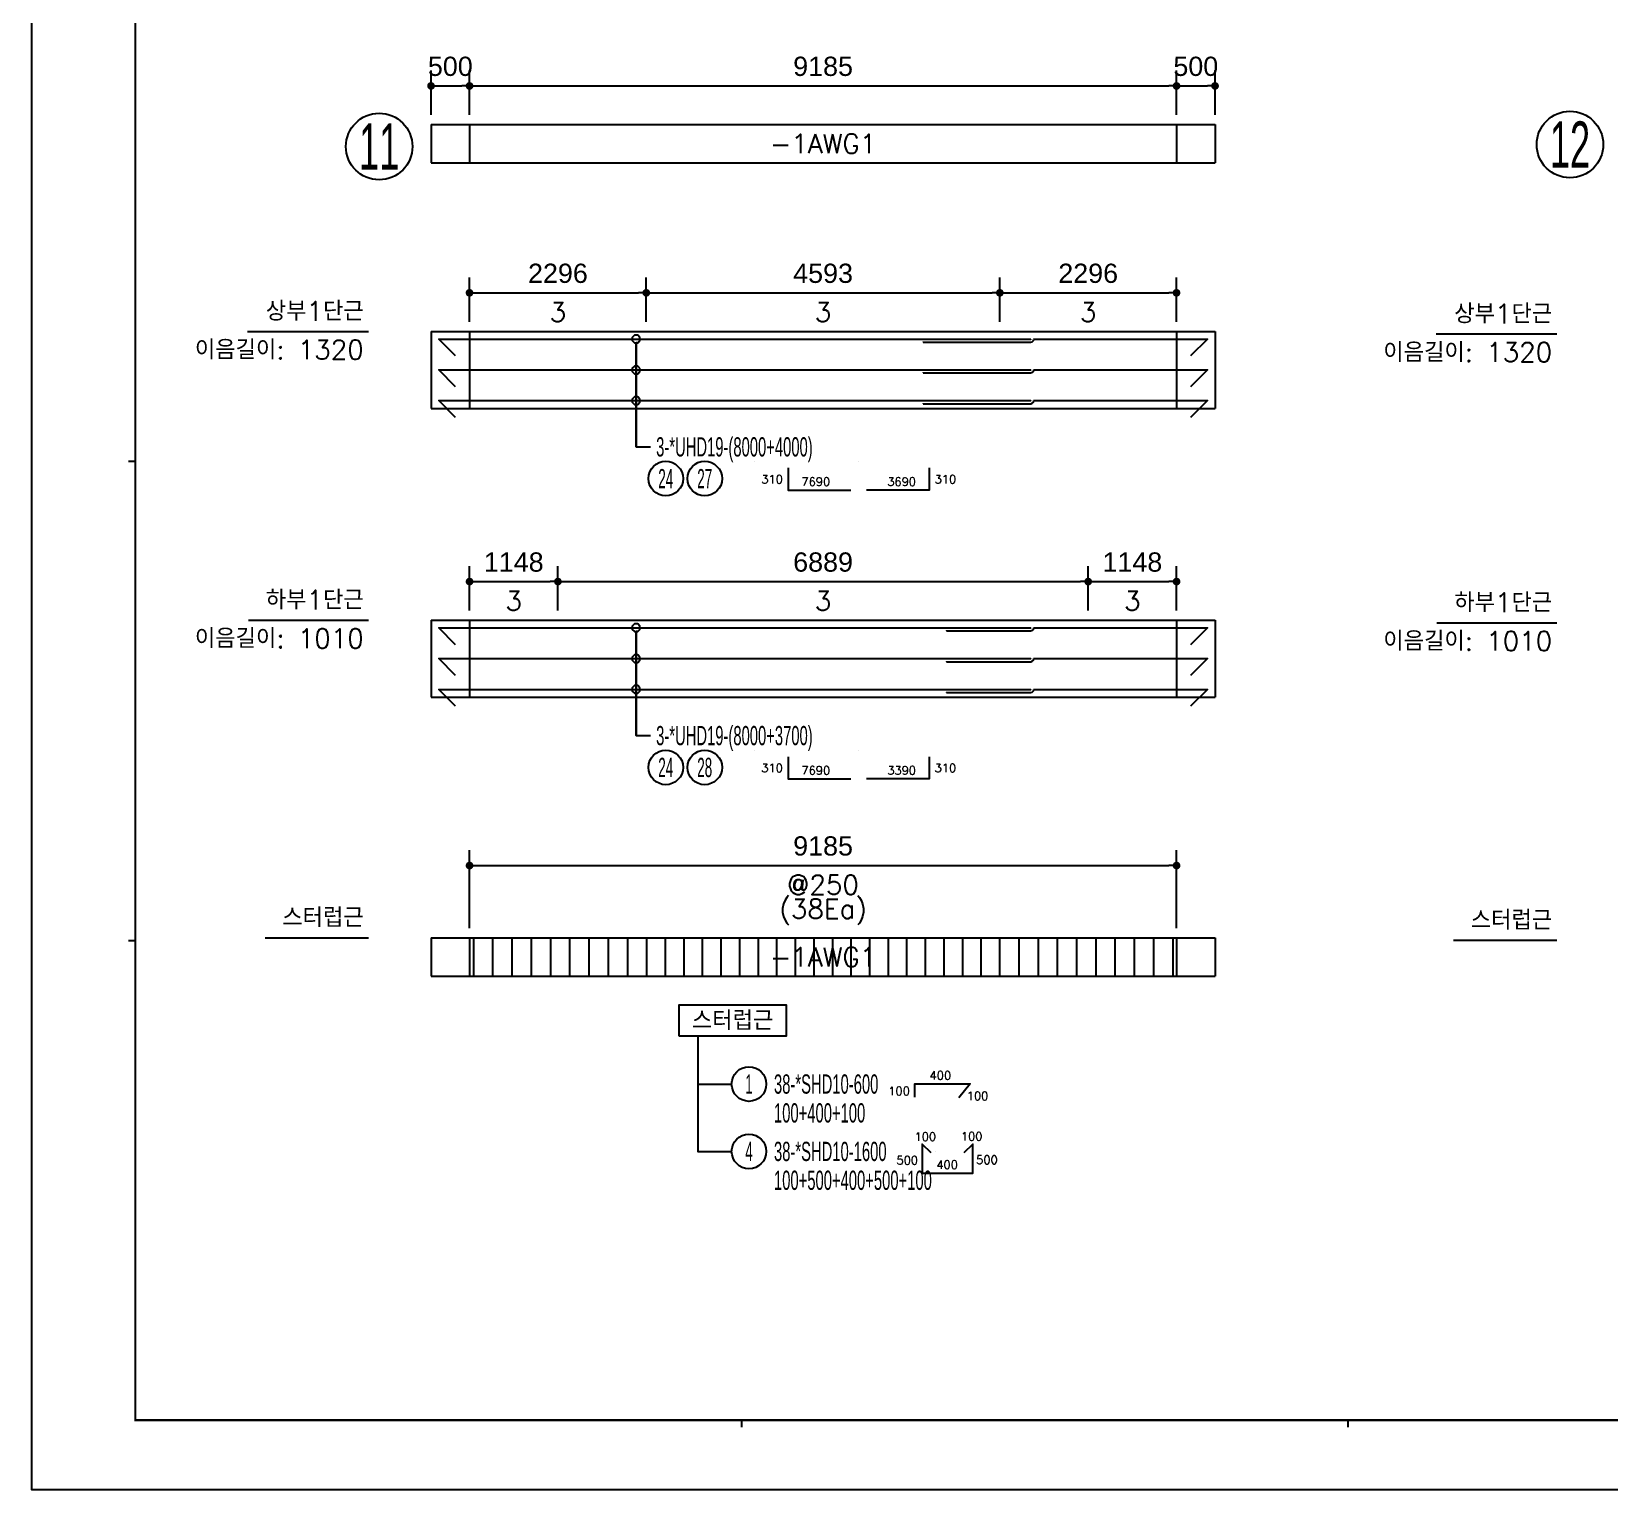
# Model space of a CAD drawing. Header units: millimetres. Extents: x 350420 to 672135, y -312840 to -44390.
# Drawn here: x 466805 to 487304, y -162084 to -143151 of the extents above; entities that cross this region are included whole.
import ezdxf
from ezdxf.enums import TextEntityAlignment as Align

# ---------------------------------------------------------------- set-up
doc = ezdxf.new("R2010")
doc.units = ezdxf.units.MM
doc.header["$LTSCALE"] = 65
doc.layers.get('Defpoints').update_dxf_attribs({"color": 145})
for name, color, linetype in [('00', 7, 'Continuous'), ('AMAC-NO', 5, 'Continuous'), ('RP_DIM', 7, 'Continuous'), ('RP_TAG', 7, 'Continuous'), ('XDIM', 7, 'Continuous'), ('XREBAR', 1, 'Continuous'), ('XSTRUCT', 2, 'Continuous'), ('XTAG', 7, 'Continuous')]:
    doc.layers.add(name, color=color, linetype=linetype)
doc.styles.add('RPWK1', font='arial.ttf', dxfattribs={"bigfont": 'whgtxt.shx'})
doc.styles.add('RPWK2', font='romans.shx', dxfattribs={"bigfont": 'whgtxt.shx'})
doc.styles.get("Standard").update_dxf_attribs({"font": 'arial.ttf'})
doc.styles.add('XRebar', font='Romans.shx', dxfattribs={"bigfont": 'whgtxt.shx'})
doc.styles.add('돋음', font='Dotum.ttf')
doc.dimstyles.new('XRebarm', dxfattribs={"dimscale": 100, "dimtxt": 2.5, "dimasz": 1, "dimexe": 2, "dimexo": 0, "dimgap": 1.25, "dimtad": 1, "dimdec": 0, "dimzin": 0, "dimdsep": 46, "dimtxsty": 'Standard', "dimblk": 'DOT', "dimcen": 0.09, "dimclrd": 7, "dimclre": 7, "dimclrt": 3, "dimadec": 0, "dimazin": 0, "dimtfac": 1, "dimtdec": 4, "dimtofl": 0, "dimtmove": 0, "dimatfit": 3, "dimfxl": 0, "dimtolj": 1, "dimtzin": 0, "dimarcsym": 0})

# ---------------------------------------------------------------- blocks, each defined once
blk = doc.blocks.new('_Dot')
at = {"color": 0, "linetype": 'ByBlock', "lineweight": -2}
blk.add_line((-0.5, 0), (-1, 0), dxfattribs=at)
at = {"color": 0, "linetype": 'ByBlock', "const_width": 0.5}
blk.add_lwpolyline([(-0.25, 0, 1), (0.25, 0, 1)], format="xyb", close=True, dxfattribs=at)
blk = doc.blocks.new('*D1485')
at = {"layer": 'Defpoints', "color": 0, "linetype": 'Continuous', "ltscale": 7.6496e-308, "transparency": 16777216}
for p in [(472495, -143857), (471995, -144232), (472495, -144232)]:
    blk.add_point(p, dxfattribs=at)
at = {"layer": 'XDIM', "color": 7, "linetype": 'Continuous', "lineweight": -2, "ltscale": 7.6496e-308, "transparency": 16777216}
for p, q in [((471995, -144232), (471995, -143657)), ((472495, -144232), (472495, -143657)), ((472095, -143857), (472395, -143857))]:
    blk.add_line(p, q, dxfattribs=at)
at = {"layer": 'XDIM', "color": 7, "linetype": 'Continuous', "lineweight": -2, "ltscale": 7.6496e-308, "transparency": 16777216, "xscale": 100, "yscale": 100, "zscale": 100, "rotation": 180}
blk.add_blockref('_Dot', (471995, -143857), dxfattribs=at)
at = {"layer": 'XDIM', "color": 7, "linetype": 'Continuous', "lineweight": -2, "ltscale": 7.6496e-308, "transparency": 16777216, "xscale": 100, "yscale": 100, "zscale": 100}
blk.add_blockref('_Dot', (472495, -143857), dxfattribs=at)
at = {"layer": 'XDIM', "color": 3, "linetype": 'Continuous', "ltscale": 7.6496e-308, "transparency": 16777216, "insert": (472245, -143604), "char_height": 250, "attachment_point": 5}
blk.add_mtext('\\A1;500', dxfattribs=at)
blk = doc.blocks.new('*D1486')
at = {"layer": 'Defpoints', "color": 0, "linetype": 'Continuous', "ltscale": 7.6496e-308, "transparency": 16777216}
for p in [(481680, -143857), (472495, -144232), (481680, -144232)]:
    blk.add_point(p, dxfattribs=at)
at = {"layer": 'XDIM', "color": 7, "linetype": 'Continuous', "lineweight": -2, "ltscale": 7.6496e-308, "transparency": 16777216}
for p, q in [((472495, -144232), (472495, -143657)), ((481680, -144232), (481680, -143657)), ((472595, -143857), (481580, -143857))]:
    blk.add_line(p, q, dxfattribs=at)
at = {"layer": 'XDIM', "color": 7, "linetype": 'Continuous', "lineweight": -2, "ltscale": 7.6496e-308, "transparency": 16777216, "xscale": 100, "yscale": 100, "zscale": 100, "rotation": 180}
blk.add_blockref('_Dot', (472495, -143857), dxfattribs=at)
at = {"layer": 'XDIM', "color": 7, "linetype": 'Continuous', "lineweight": -2, "ltscale": 7.6496e-308, "transparency": 16777216, "xscale": 100, "yscale": 100, "zscale": 100}
blk.add_blockref('_Dot', (481680, -143857), dxfattribs=at)
at = {"layer": 'XDIM', "color": 3, "linetype": 'Continuous', "ltscale": 7.6496e-308, "transparency": 16777216, "insert": (477088, -143604), "char_height": 250, "attachment_point": 5}
blk.add_mtext('\\A1;9185', dxfattribs=at)
blk = doc.blocks.new('*D1487')
at = {"layer": 'Defpoints', "color": 0, "linetype": 'Continuous', "ltscale": 7.6496e-308, "transparency": 16777216}
for p in [(482180, -143857), (481680, -144232), (482180, -144232)]:
    blk.add_point(p, dxfattribs=at)
at = {"layer": 'XDIM', "color": 7, "linetype": 'Continuous', "lineweight": -2, "ltscale": 7.6496e-308, "transparency": 16777216}
for p, q in [((481680, -144232), (481680, -143657)), ((482180, -144232), (482180, -143657)), ((481780, -143857), (482080, -143857))]:
    blk.add_line(p, q, dxfattribs=at)
at = {"layer": 'XDIM', "color": 7, "linetype": 'Continuous', "lineweight": -2, "ltscale": 7.6496e-308, "transparency": 16777216, "xscale": 100, "yscale": 100, "zscale": 100, "rotation": 180}
blk.add_blockref('_Dot', (481680, -143857), dxfattribs=at)
at = {"layer": 'XDIM', "color": 7, "linetype": 'Continuous', "lineweight": -2, "ltscale": 7.6496e-308, "transparency": 16777216, "xscale": 100, "yscale": 100, "zscale": 100}
blk.add_blockref('_Dot', (482180, -143857), dxfattribs=at)
at = {"layer": 'XDIM', "color": 3, "linetype": 'Continuous', "ltscale": 7.6496e-308, "transparency": 16777216, "insert": (481930, -143604), "char_height": 250, "attachment_point": 5}
blk.add_mtext('\\A1;500', dxfattribs=at)
blk = doc.blocks.new('*D1488')
at = {"layer": 'Defpoints', "color": 0, "linetype": 'Continuous', "ltscale": 7.6496e-308, "transparency": 16777216}
for p in [(474791, -146544), (472495, -146919), (474791, -146919)]:
    blk.add_point(p, dxfattribs=at)
at = {"layer": 'XDIM', "color": 7, "linetype": 'Continuous', "lineweight": -2, "ltscale": 7.6496e-308, "transparency": 16777216}
for p, q in [((472495, -146919), (472495, -146344)), ((474791, -146919), (474791, -146344)), ((472595, -146544), (474691, -146544))]:
    blk.add_line(p, q, dxfattribs=at)
at = {"layer": 'XDIM', "color": 7, "linetype": 'Continuous', "lineweight": -2, "ltscale": 7.6496e-308, "transparency": 16777216, "xscale": 100, "yscale": 100, "zscale": 100, "rotation": 180}
blk.add_blockref('_Dot', (472495, -146544), dxfattribs=at)
at = {"layer": 'XDIM', "color": 7, "linetype": 'Continuous', "lineweight": -2, "ltscale": 7.6496e-308, "transparency": 16777216, "xscale": 100, "yscale": 100, "zscale": 100}
blk.add_blockref('_Dot', (474791, -146544), dxfattribs=at)
at = {"layer": 'XDIM', "color": 3, "linetype": 'Continuous', "ltscale": 7.6496e-308, "transparency": 16777216, "insert": (473643, -146292), "char_height": 250, "attachment_point": 5}
blk.add_mtext('\\A1;2296', dxfattribs=at)
blk = doc.blocks.new('*D1489')
at = {"layer": 'Defpoints', "color": 0, "linetype": 'Continuous', "ltscale": 7.6496e-308, "transparency": 16777216}
for p in [(479384, -146544), (474791, -146919), (479384, -146919)]:
    blk.add_point(p, dxfattribs=at)
at = {"layer": 'XDIM', "color": 7, "linetype": 'Continuous', "lineweight": -2, "ltscale": 7.6496e-308, "transparency": 16777216}
for p, q in [((474791, -146919), (474791, -146344)), ((479384, -146919), (479384, -146344)), ((474891, -146544), (479284, -146544))]:
    blk.add_line(p, q, dxfattribs=at)
at = {"layer": 'XDIM', "color": 7, "linetype": 'Continuous', "lineweight": -2, "ltscale": 7.6496e-308, "transparency": 16777216, "xscale": 100, "yscale": 100, "zscale": 100, "rotation": 180}
blk.add_blockref('_Dot', (474791, -146544), dxfattribs=at)
at = {"layer": 'XDIM', "color": 7, "linetype": 'Continuous', "lineweight": -2, "ltscale": 7.6496e-308, "transparency": 16777216, "xscale": 100, "yscale": 100, "zscale": 100}
blk.add_blockref('_Dot', (479384, -146544), dxfattribs=at)
at = {"layer": 'XDIM', "color": 3, "linetype": 'Continuous', "ltscale": 7.6496e-308, "transparency": 16777216, "insert": (477088, -146292), "char_height": 250, "attachment_point": 5}
blk.add_mtext('\\A1;4593', dxfattribs=at)
blk = doc.blocks.new('*D1490')
at = {"layer": 'Defpoints', "color": 0, "linetype": 'Continuous', "ltscale": 7.6496e-308, "transparency": 16777216}
for p in [(481680, -146544), (479384, -146919), (481680, -146919)]:
    blk.add_point(p, dxfattribs=at)
at = {"layer": 'XDIM', "color": 7, "linetype": 'Continuous', "lineweight": -2, "ltscale": 7.6496e-308, "transparency": 16777216}
for p, q in [((479384, -146919), (479384, -146344)), ((481680, -146919), (481680, -146344)), ((479484, -146544), (481580, -146544))]:
    blk.add_line(p, q, dxfattribs=at)
at = {"layer": 'XDIM', "color": 7, "linetype": 'Continuous', "lineweight": -2, "ltscale": 7.6496e-308, "transparency": 16777216, "xscale": 100, "yscale": 100, "zscale": 100, "rotation": 180}
blk.add_blockref('_Dot', (479384, -146544), dxfattribs=at)
at = {"layer": 'XDIM', "color": 7, "linetype": 'Continuous', "lineweight": -2, "ltscale": 7.6496e-308, "transparency": 16777216, "xscale": 100, "yscale": 100, "zscale": 100}
blk.add_blockref('_Dot', (481680, -146544), dxfattribs=at)
at = {"layer": 'XDIM', "color": 3, "linetype": 'Continuous', "ltscale": 7.6496e-308, "transparency": 16777216, "insert": (480532, -146292), "char_height": 250, "attachment_point": 5}
blk.add_mtext('\\A1;2296', dxfattribs=at)
blk = doc.blocks.new('*D1491')
at = {"layer": 'Defpoints', "color": 0, "linetype": 'Continuous', "ltscale": 7.6496e-308, "transparency": 16777216}
for p in [(473643, -150294), (472495, -150669), (473643, -150669)]:
    blk.add_point(p, dxfattribs=at)
at = {"layer": 'XDIM', "color": 7, "linetype": 'Continuous', "lineweight": -2, "ltscale": 7.6496e-308, "transparency": 16777216}
for p, q in [((472495, -150669), (472495, -150094)), ((473643, -150669), (473643, -150094)), ((472595, -150294), (473543, -150294))]:
    blk.add_line(p, q, dxfattribs=at)
at = {"layer": 'XDIM', "color": 7, "linetype": 'Continuous', "lineweight": -2, "ltscale": 7.6496e-308, "transparency": 16777216, "xscale": 100, "yscale": 100, "zscale": 100, "rotation": 180}
blk.add_blockref('_Dot', (472495, -150294), dxfattribs=at)
at = {"layer": 'XDIM', "color": 7, "linetype": 'Continuous', "lineweight": -2, "ltscale": 7.6496e-308, "transparency": 16777216, "xscale": 100, "yscale": 100, "zscale": 100}
blk.add_blockref('_Dot', (473643, -150294), dxfattribs=at)
at = {"layer": 'XDIM', "color": 3, "linetype": 'Continuous', "ltscale": 7.6496e-308, "transparency": 16777216, "insert": (473069, -150042), "char_height": 250, "attachment_point": 5}
blk.add_mtext('\\A1;1148', dxfattribs=at)
blk = doc.blocks.new('*D1492')
at = {"layer": 'Defpoints', "color": 0, "linetype": 'Continuous', "ltscale": 7.6496e-308, "transparency": 16777216}
for p in [(480532, -150294), (473643, -150669), (480532, -150669)]:
    blk.add_point(p, dxfattribs=at)
at = {"layer": 'XDIM', "color": 7, "linetype": 'Continuous', "lineweight": -2, "ltscale": 7.6496e-308, "transparency": 16777216}
for p, q in [((473643, -150669), (473643, -150094)), ((480532, -150669), (480532, -150094)), ((473743, -150294), (480432, -150294))]:
    blk.add_line(p, q, dxfattribs=at)
at = {"layer": 'XDIM', "color": 7, "linetype": 'Continuous', "lineweight": -2, "ltscale": 7.6496e-308, "transparency": 16777216, "xscale": 100, "yscale": 100, "zscale": 100, "rotation": 180}
blk.add_blockref('_Dot', (473643, -150294), dxfattribs=at)
at = {"layer": 'XDIM', "color": 7, "linetype": 'Continuous', "lineweight": -2, "ltscale": 7.6496e-308, "transparency": 16777216, "xscale": 100, "yscale": 100, "zscale": 100}
blk.add_blockref('_Dot', (480532, -150294), dxfattribs=at)
at = {"layer": 'XDIM', "color": 3, "linetype": 'Continuous', "ltscale": 7.6496e-308, "transparency": 16777216, "insert": (477088, -150042), "char_height": 250, "attachment_point": 5}
blk.add_mtext('\\A1;6889', dxfattribs=at)
blk = doc.blocks.new('*D1493')
at = {"layer": 'Defpoints', "color": 0, "linetype": 'Continuous', "ltscale": 7.6496e-308, "transparency": 16777216}
for p in [(481680, -150294), (480532, -150669), (481680, -150669)]:
    blk.add_point(p, dxfattribs=at)
at = {"layer": 'XDIM', "color": 7, "linetype": 'Continuous', "lineweight": -2, "ltscale": 7.6496e-308, "transparency": 16777216}
for p, q in [((480532, -150669), (480532, -150094)), ((481680, -150669), (481680, -150094)), ((480632, -150294), (481580, -150294))]:
    blk.add_line(p, q, dxfattribs=at)
at = {"layer": 'XDIM', "color": 7, "linetype": 'Continuous', "lineweight": -2, "ltscale": 7.6496e-308, "transparency": 16777216, "xscale": 100, "yscale": 100, "zscale": 100, "rotation": 180}
blk.add_blockref('_Dot', (480532, -150294), dxfattribs=at)
at = {"layer": 'XDIM', "color": 7, "linetype": 'Continuous', "lineweight": -2, "ltscale": 7.6496e-308, "transparency": 16777216, "xscale": 100, "yscale": 100, "zscale": 100}
blk.add_blockref('_Dot', (481680, -150294), dxfattribs=at)
at = {"layer": 'XDIM', "color": 3, "linetype": 'Continuous', "ltscale": 7.6496e-308, "transparency": 16777216, "insert": (481106, -150042), "char_height": 250, "attachment_point": 5}
blk.add_mtext('\\A1;1148', dxfattribs=at)
blk = doc.blocks.new('*D1494')
at = {"layer": 'Defpoints', "color": 0, "linetype": 'Continuous', "ltscale": 7.6496e-308, "transparency": 16777216}
for p in [(481680, -153982), (472495, -154794), (481680, -154794)]:
    blk.add_point(p, dxfattribs=at)
at = {"layer": 'XDIM', "color": 7, "linetype": 'Continuous', "lineweight": -2, "ltscale": 7.6496e-308, "transparency": 16777216}
for p, q in [((472495, -154794), (472495, -153782)), ((481680, -154794), (481680, -153782)), ((472595, -153982), (481580, -153982))]:
    blk.add_line(p, q, dxfattribs=at)
at = {"layer": 'XDIM', "color": 7, "linetype": 'Continuous', "lineweight": -2, "ltscale": 7.6496e-308, "transparency": 16777216, "xscale": 100, "yscale": 100, "zscale": 100, "rotation": 180}
blk.add_blockref('_Dot', (472495, -153982), dxfattribs=at)
at = {"layer": 'XDIM', "color": 7, "linetype": 'Continuous', "lineweight": -2, "ltscale": 7.6496e-308, "transparency": 16777216, "xscale": 100, "yscale": 100, "zscale": 100}
blk.add_blockref('_Dot', (481680, -153982), dxfattribs=at)
at = {"layer": 'XDIM', "color": 3, "linetype": 'Continuous', "ltscale": 7.6496e-308, "transparency": 16777216, "insert": (477088, -153729), "char_height": 250, "attachment_point": 5}
blk.add_mtext('\\A1;9185', dxfattribs=at)
blk = doc.blocks.new('dhs_sheet2e')
at = {"color": 7}
for p, q in [((2996.4, 29664.7), (2796.7, 29664.7)), ((2996.4, 15831.2), (2796.7, 15831.2)), ((20500.6, 1997.6), (20500.6, 1797.9)), ((38004.8, 1997.6), (38004.8, 1797.9))]:
    blk.add_line(p, q, dxfattribs=at)
blk.add_lwpolyline([(84000, 0), (84000, 59329.4), (0, 59329.4), (0, 0)], close=True, dxfattribs=at)
at = {"color": 30, "const_width": 64.9}
blk.add_lwpolyline([(81003.6, 57331.7), (2996.4, 57331.7), (2996.4, 1997.6), (81003.6, 1997.6)], close=True, dxfattribs=at)
blk = doc.blocks.new('DFHDHBSD')
at = {"color": 255, "xscale": 0.5, "yscale": 0.5, "zscale": 0.5}
blk.add_blockref('dhs_sheet2e', (0, 0), dxfattribs=at)
blk = doc.blocks.new('*U1734', base_point=(475901.2405, -156819.4497))
at = {"layer": 'RP_TAG', "color": 0, "linetype": 'Continuous', "ltscale": 100}
blk.add_circle((476125.2405, -156819.4497), 225, dxfattribs=at)
at = {"layer": 'RP_TAG', "color": 0, "linetype": 'Continuous', "ltscale": 100, "style": 'RPWK1', "width": 0.5}
blk.add_text('1', height=250, dxfattribs=at).set_placement((476125.2405, -156819.4497), align=Align.MIDDLE_CENTER)
at = {"layer": 'RP_TAG', "color": 0, "linetype": 'Continuous', "ltscale": 100, "style": 'RPWK1', "width": 0.55}
for s, p in [('38-*SHD10-600', (476450.2405, -156819.4497)), ('100+400+100', (476450.2405, -157194.4497))]:
    blk.add_text(s, height=250, dxfattribs=at).set_placement(p, align=Align.MIDDLE_LEFT)
blk = doc.blocks.new('*U1766', base_point=(475901.2405, -157694.4497))
at = {"layer": 'RP_TAG', "color": 0, "linetype": 'Continuous', "ltscale": 100}
blk.add_circle((476125.2405, -157694.4497), 225, dxfattribs=at)
at = {"layer": 'RP_TAG', "color": 0, "linetype": 'Continuous', "ltscale": 100, "style": 'RPWK1', "width": 0.5}
blk.add_text('4', height=250, dxfattribs=at).set_placement((476125.2405, -157694.4497), align=Align.MIDDLE_CENTER)
at = {"layer": 'RP_TAG', "color": 0, "linetype": 'Continuous', "ltscale": 100, "style": 'RPWK1', "width": 0.55}
for s, p in [('38-*SHD10-1600', (476450.2405, -157694.4497)), ('100+500+400+500+100', (476450.2405, -158069.4497))]:
    blk.add_text(s, height=250, dxfattribs=at).set_placement(p, align=Align.MIDDLE_LEFT)
blk = doc.blocks.new('*U1797', base_point=(474857.4905, -148544.4497))
at = {"layer": 'RP_TAG', "color": 0, "linetype": 'Continuous', "ltscale": 100}
for centre in [(475043.9905, -148956.9497), (475550.2405, -148956.9497)]:
    blk.add_circle(centre, 225, dxfattribs=at)
at = {"layer": 'RP_TAG', "color": 0, "linetype": 'Continuous', "ltscale": 100, "style": 'RPWK1', "width": 0.55}
blk.add_text('3-*UHD19-(8000+4000)', height=250, dxfattribs=at).set_placement((474918.9905, -148544.4497), align=Align.MIDDLE_LEFT)
at = {"layer": 'RP_TAG', "color": 0, "linetype": 'Continuous', "ltscale": 100, "style": 'RPWK1', "width": 0.5}
for s, p in [('24', (475043.9905, -148956.9497)), ('27', (475550.2405, -148956.9497))]:
    blk.add_text(s, height=250, dxfattribs=at).set_placement(p, align=Align.MIDDLE_CENTER)
blk = doc.blocks.new('*U1798', base_point=(474857.4905, -152294.4497))
at = {"layer": 'RP_TAG', "color": 0, "linetype": 'Continuous', "ltscale": 100}
for centre in [(475043.9905, -152706.9497), (475550.2405, -152706.9497)]:
    blk.add_circle(centre, 225, dxfattribs=at)
at = {"layer": 'RP_TAG', "color": 0, "linetype": 'Continuous', "ltscale": 100, "style": 'RPWK1', "width": 0.55}
blk.add_text('3-*UHD19-(8000+3700)', height=250, dxfattribs=at).set_placement((474918.9905, -152294.4497), align=Align.MIDDLE_LEFT)
at = {"layer": 'RP_TAG', "color": 0, "linetype": 'Continuous', "ltscale": 100, "style": 'RPWK1', "width": 0.5}
for s, p in [('24', (475043.9905, -152706.9497)), ('28', (475550.2405, -152706.9497))]:
    blk.add_text(s, height=250, dxfattribs=at).set_placement(p, align=Align.MIDDLE_CENTER)

msp = doc.modelspace()

# ---------------------------------------------------------------- linework, layer by layer
at = {"layer": 'AMAC-NO', "color": 1}
for centre in [(471321, -144644.4), (486790.8, -144618.2)]:
    msp.add_circle(centre, 431.9, dxfattribs=at)
at = {"layer": 'RP_DIM', "color": 7, "linetype": 'Continuous', "ltscale": 100}
for points in [[(474658.6, -148544.4), (474658.6, -147194.4), (474679.3, -147194.4), (474708.6, -147165.2), (474708.6, -147123.7), (474679.3, -147094.4), (474637.9, -147094.4), (474608.6, -147123.7), (474608.6, -147165.2), (474637.9, -147194.4), (474679.3, -147194.4), (474658.6, -147194.4), (474658.6, -148544.4), (474846.1, -148544.4)], [(474708.6, -147523.7), (474679.3, -147494.4), (474637.9, -147494.4), (474608.6, -147523.7), (474608.6, -147565.2), (474637.9, -147594.4), (474679.3, -147594.4), (474708.6, -147565.2), (474708.6, -147523.7)], [(474708.6, -147923.7), (474679.3, -147894.4), (474637.9, -147894.4), (474608.6, -147923.7), (474608.6, -147965.2), (474637.9, -147994.4), (474679.3, -147994.4), (474708.6, -147965.2), (474708.6, -147923.7)], [(474658.6, -152294.4), (474658.6, -150944.4), (474679.3, -150944.4), (474708.6, -150915.2), (474708.6, -150873.7), (474679.3, -150844.4), (474637.9, -150844.4), (474608.6, -150873.7), (474608.6, -150915.2), (474637.9, -150944.4), (474679.3, -150944.4), (474658.6, -150944.4), (474658.6, -152294.4), (474846.1, -152294.4)], [(474708.6, -151273.7), (474679.3, -151244.4), (474637.9, -151244.4), (474608.6, -151273.7), (474608.6, -151315.2), (474637.9, -151344.4), (474679.3, -151344.4), (474708.6, -151315.2), (474708.6, -151273.7)], [(474708.6, -151673.7), (474679.3, -151644.4), (474637.9, -151644.4), (474608.6, -151673.7), (474608.6, -151715.2), (474637.9, -151744.4), (474679.3, -151744.4), (474708.6, -151715.2), (474708.6, -151673.7)], [(475462.7, -156194.4), (475462.7, -156819.4), (475900.2, -156819.4)], [(475462.7, -156819.4), (475462.7, -157694.4), (475900.2, -157694.4)]]:
    msp.add_lwpolyline(points, dxfattribs=at)
at = {"layer": 'RP_TAG', "color": 250, "linetype": 'Continuous', "ltscale": 100}
for p, q in [((476201.4, -148731.9), (476201.4, -148731.9)), ((477551.8, -148731.9), (477551.8, -148731.9)), ((476201.4, -152481.9), (476201.4, -152481.9)), ((477551.8, -152481.9), (477551.8, -152481.9)), ((478436.5, -156819.4), (478436.5, -156819.4)), ((478543.4, -157694.4), (478543.4, -157694.4))]:
    msp.add_line(p, q, dxfattribs=at)
at = {"layer": 'RP_TAG', "color": 1, "linetype": 'Continuous', "ltscale": 100}
for points in [[(476635.3, -148818.6), (476635.3, -149106.9), (477449.3, -149106.9)], [(478465.9, -148818.6), (478465.9, -149106.9), (477651.8, -149106.9)], [(476635.3, -152568.6), (476635.3, -152856.9), (477449.3, -152856.9)], [(478465.9, -152568.6), (478465.9, -152856.9), (477651.8, -152856.9)], [(478279.3, -156991.6), (478279.3, -156814.9), (478997.3, -156814.9), (478850.6, -156997.8)], [(478491.7, -157715), (478374.9, -157598.8), (478374.9, -157976.3), (479034.9, -157976.3), (479034.9, -157598.8), (478918.3, -157715)]]:
    msp.add_lwpolyline(points, dxfattribs=at)
at = {"layer": 'XDIM', "color": 7, "linetype": 'Continuous', "ltscale": 7.6496e-308}
for p, q in [((469611.3, -147044.4), (471182.7, -147044.4)), ((485051.1, -147078.2), (486622.5, -147078.2)), ((469621.7, -150794.4), (471182.7, -150794.4)), ((485061.5, -150828.2), (486622.5, -150828.2)), ((469839, -154919.4), (471182.7, -154919.4)), ((485278.8, -154953.2), (486622.5, -154953.2))]:
    msp.add_line(p, q, dxfattribs=at)
at = {"layer": 'XREBAR', "color": 1, "linetype": 'Continuous', "ltscale": 7.6496e-308}
for p, q in [((472545.2, -154919.4), (472545.2, -155419.4)), ((472795.2, -154919.4), (472795.2, -155419.4)), ((473045.2, -154919.4), (473045.2, -155419.4)), ((473295.2, -154919.4), (473295.2, -155419.4)), ((473545.2, -154919.4), (473545.2, -155419.4)), ((473795.2, -154919.4), (473795.2, -155419.4)), ((474045.2, -154919.4), (474045.2, -155419.4)), ((474295.2, -154919.4), (474295.2, -155419.4)), ((474545.2, -154919.4), (474545.2, -155419.4)), ((474795.2, -154919.4), (474795.2, -155419.4)), ((475036.6, -154919.4), (475036.6, -155419.4)), ((475277.9, -154919.4), (475277.9, -155419.4)), ((475519.2, -154919.4), (475519.2, -155419.4)), ((475760.5, -154919.4), (475760.5, -155419.4)), ((476001.8, -154919.4), (476001.8, -155419.4)), ((476243.1, -154919.4), (476243.1, -155419.4)), ((476484.5, -154919.4), (476484.5, -155419.4)), ((476725.8, -154919.4), (476725.8, -155419.4)), ((476967.1, -154919.4), (476967.1, -155419.4)), ((477208.4, -154919.4), (477208.4, -155419.4)), ((477449.7, -154919.4), (477449.7, -155419.4)), ((477691, -154919.4), (477691, -155419.4)), ((477932.3, -154919.4), (477932.3, -155419.4)), ((478173.7, -154919.4), (478173.7, -155419.4)), ((478415, -154919.4), (478415, -155419.4)), ((478656.3, -154919.4), (478656.3, -155419.4)), ((478897.6, -154919.4), (478897.6, -155419.4)), ((479138.9, -154919.4), (479138.9, -155419.4)), ((479380.2, -154919.4), (479380.2, -155419.4)), ((479630.2, -154919.4), (479630.2, -155419.4)), ((479880.2, -154919.4), (479880.2, -155419.4)), ((480130.2, -154919.4), (480130.2, -155419.4)), ((480380.2, -154919.4), (480380.2, -155419.4)), ((480630.2, -154919.4), (480630.2, -155419.4)), ((480880.2, -154919.4), (480880.2, -155419.4)), ((481130.2, -154919.4), (481130.2, -155419.4)), ((481380.2, -154919.4), (481380.2, -155419.4)), ((481630.2, -154919.4), (481630.2, -155419.4))]:
    msp.add_line(p, q, dxfattribs=at)
for points in [[(472314.4, -147363.7), (472095.2, -147144.4), (479785.2, -147144.4), (479785.2, -147144.4)], [(478390.2, -147184.4), (478390.2, -147184.4), (479785.2, -147184.4), (479805.2, -147179.1), (479819.9, -147164.4), (479825.2, -147144.4), (482080.2, -147144.4), (481861, -147363.7)], [(472314.4, -147763.7), (472095.2, -147544.4), (479785.2, -147544.4), (479785.2, -147544.4)], [(478390.2, -147584.4), (478390.2, -147584.4), (479785.2, -147584.4), (479805.2, -147579.1), (479819.9, -147564.4), (479825.2, -147544.4), (482080.2, -147544.4), (481861, -147763.7)], [(472314.4, -148163.7), (472095.2, -147944.4), (479785.2, -147944.4), (479785.2, -147944.4)], [(478390.2, -147984.4), (478390.2, -147984.4), (479785.2, -147984.4), (479805.2, -147979.1), (479819.9, -147964.4), (479825.2, -147944.4), (482080.2, -147944.4), (481861, -148163.7)], [(472314.4, -151113.7), (472095.2, -150894.4), (479785.2, -150894.4), (479785.2, -150894.4)], [(478690.2, -150934.4), (478690.2, -150934.4), (479785.2, -150934.4), (479805.2, -150929.1), (479819.9, -150914.4), (479825.2, -150894.4), (482080.2, -150894.4), (481861, -151113.7)], [(472314.4, -151513.7), (472095.2, -151294.4), (479785.2, -151294.4), (479785.2, -151294.4)], [(478690.2, -151334.4), (478690.2, -151334.4), (479785.2, -151334.4), (479805.2, -151329.1), (479819.9, -151314.4), (479825.2, -151294.4), (482080.2, -151294.4), (481861, -151513.7)], [(472314.4, -151913.7), (472095.2, -151694.4), (479785.2, -151694.4), (479785.2, -151694.4)], [(478690.2, -151734.4), (478690.2, -151734.4), (479785.2, -151734.4), (479805.2, -151729.1), (479819.9, -151714.4), (479825.2, -151694.4), (482080.2, -151694.4), (481861, -151913.7)]]:
    msp.add_lwpolyline(points, dxfattribs=at)
at = {"layer": 'XSTRUCT', "color": 7, "linetype": 'Continuous', "ltscale": 7.6496e-308}
for p, q in [((471995.2, -144356.9), (471995.2, -144856.9)), ((482180.2, -144356.9), (482180.2, -144856.9)), ((471995.2, -147044.4), (471995.2, -148044.4)), ((482180.2, -147044.4), (482180.2, -148044.4)), ((471995.2, -150794.4), (471995.2, -151794.4)), ((482180.2, -150794.4), (482180.2, -151794.4)), ((471995.2, -154919.4), (471995.2, -155419.4)), ((482180.2, -154919.4), (482180.2, -155419.4))]:
    msp.add_line(p, q, dxfattribs=at)
at = {"layer": 'XSTRUCT', "color": 2, "linetype": 'Continuous', "ltscale": 7.6496e-308}
for p, q in [((471995.2, -144356.9), (472495.2, -144356.9)), ((481680.2, -144356.9), (482180.2, -144356.9)), ((471995.2, -144856.9), (472495.2, -144856.9)), ((481680.2, -144856.9), (482180.2, -144856.9)), ((471995.2, -147044.4), (472495.2, -147044.4)), ((472495.2, -147044.4), (481680.2, -147044.4)), ((481680.2, -147044.4), (482180.2, -147044.4)), ((471995.2, -148044.4), (472495.2, -148044.4)), ((472495.2, -148044.4), (481680.2, -148044.4)), ((481680.2, -148044.4), (482180.2, -148044.4)), ((471995.2, -150794.4), (472495.2, -150794.4)), ((472495.2, -150794.4), (481680.2, -150794.4)), ((481680.2, -150794.4), (482180.2, -150794.4)), ((471995.2, -151794.4), (472495.2, -151794.4)), ((472495.2, -151794.4), (481680.2, -151794.4)), ((481680.2, -151794.4), (482180.2, -151794.4)), ((471995.2, -154919.4), (472495.2, -154919.4)), ((481680.2, -154919.4), (482180.2, -154919.4)), ((471995.2, -155419.4), (472495.2, -155419.4)), ((481680.2, -155419.4), (482180.2, -155419.4))]:
    msp.add_line(p, q, dxfattribs=at)
at = {"layer": 'XSTRUCT', "color": 1, "linetype": 'Continuous', "ltscale": 7.6496e-308}
for p, q in [((472495.2, -144356.9), (481680.2, -144356.9)), ((472495.2, -144856.9), (481680.2, -144856.9)), ((472495.2, -154919.4), (481680.2, -154919.4)), ((472495.2, -155419.4), (481680.2, -155419.4))]:
    msp.add_line(p, q, dxfattribs=at)
at = {"layer": 'XSTRUCT', "color": 253, "linetype": 'Continuous', "ltscale": 7.6496e-308}
for p, q in [((472495.2, -144356.9), (472495.2, -144856.9)), ((481680.2, -144356.9), (481680.2, -144856.9)), ((472495.2, -147044.4), (472495.2, -148044.4)), ((481680.2, -147044.4), (481680.2, -148044.4)), ((472495.2, -150794.4), (472495.2, -151794.4)), ((481680.2, -150794.4), (481680.2, -151794.4)), ((472495.2, -154919.4), (472495.2, -155419.4)), ((481680.2, -154919.4), (481680.2, -155419.4))]:
    msp.add_line(p, q, dxfattribs=at)
at = {"layer": 'XTAG', "color": 7, "linetype": 'Continuous', "ltscale": 7.6496e-308}
msp.add_lwpolyline([(475212.7, -156194.4), (476612.7, -156194.4), (476612.7, -155794.4), (475212.7, -155794.4), (475212.7, -156194.4)], close=True, dxfattribs=at)

# ---------------------------------------------------------------- block references
at = {"layer": '00', "xscale": 0.8999999981431359, "yscale": 0.8999999981431359, "zscale": 0.8999999981431359}
msp.add_blockref('DFHDHBSD', (466804.9, -162084.4), dxfattribs=at)
at = {"layer": 'RP_TAG', "color": 31, "linetype": 'Continuous', "ltscale": 1.15363e-317}
for name, p in [('*U1797', (474857.5, -148544.4)), ('*U1798', (474857.5, -152294.4))]:
    msp.add_blockref(name, p, dxfattribs=at)
at = {"layer": 'RP_TAG', "color": 30, "linetype": 'Continuous', "ltscale": 1.15363e-317}
for name, p in [('*U1734', (475901.2, -156819.4)), ('*U1766', (475901.2, -157694.4))]:
    msp.add_blockref(name, p, dxfattribs=at)

# ---------------------------------------------------------------- texts
at = {"layer": 'AMAC-NO', "color": 1, "style": '돋음', "width": 0.6}
for s, p in [('12', (486790.8, -144618.2)), ('11', (471321, -144644.4))]:
    msp.add_text(s, height=600, dxfattribs=at).set_placement(p, align=Align.MIDDLE_CENTER)
at = {"layer": 'RP_TAG', "color": 2, "linetype": 'Continuous', "ltscale": 100, "style": 'RPWK2'}
for p in [(476564.7, -149051.9), (476564.7, -152801.9)]:
    msp.add_text('310', height=108.89, dxfattribs=at).set_placement(p, align=Align.BOTTOM_RIGHT)
for s, p in [('7690', (476992.7, -149084.1)), ('7690', (476992.7, -152834.1)), ('400', (478611.2, -156794.6)), ('100', (478416.2, -157590.7)), ('100', (479018, -157586.5)), ('400', (478699.2, -157954.7))]:
    msp.add_text(s, height=108.89, dxfattribs=at).set_placement(p, align=Align.BOTTOM_CENTER)
for s, p in [('3690', (478108.4, -149084.1)), ('3390', (478108.4, -152834.1))]:
    msp.add_text(s, height=108.89, rotation=359.99998, dxfattribs=at).set_placement(p, align=Align.BOTTOM_CENTER)
for p in [(478536.4, -149051.9), (478536.4, -152801.9)]:
    msp.add_text('310', height=108.89, rotation=359.99998, dxfattribs=at).set_placement(p, align=Align.BOTTOM_LEFT)
for s, p in [('100', (478214.9, -156910.3)), ('500', (478321.7, -157809.2))]:
    msp.add_text(s, height=108.89, dxfattribs=at).set_placement(p, align=Align.MIDDLE_RIGHT)
msp.add_text('100', height=108.89, dxfattribs=at).set_placement((478954.7, -156919.3), align=Align.TOP_LEFT)
msp.add_text('500', height=108.89, dxfattribs=at).set_placement((479077.2, -157804.2), align=Align.MIDDLE_LEFT)
at = {"layer": 'XDIM', "color": 7, "linetype": 'Continuous', "ltscale": 7.6496e-308, "style": 'XRebar'}
for s, p in [('상부1단근', (471120.2, -146981.9)), ('상부1단근', (486560, -147015.7)), ('이음길이: 1320', (471120.2, -147481.9)), ('이음길이: 1320', (486560, -147515.7)), ('하부1단근', (471120.2, -150731.9)), ('하부1단근', (486560, -150765.7)), ('이음길이: 1010', (471120.2, -151231.9)), ('이음길이: 1010', (486560, -151265.7)), ('스터럽근', (471120.2, -154856.9)), ('스터럽근', (486560, -154890.7))]:
    msp.add_text(s, height=250, dxfattribs=at).set_placement(p, align=Align.BOTTOM_RIGHT)
for s, p in [('3', (473643.4, -146669.4)), ('3', (477087.7, -146669.4)), ('3', (480532.1, -146669.4)), ('3', (473069.3, -150419.4)), ('3', (477087.7, -150419.4)), ('3', (481106.2, -150419.4)), ('@250', (477087.7, -154106.9)), ('(38Ea)', (477087.7, -154419.4))]:
    msp.add_text(s, height=250, dxfattribs=at).set_placement(p, align=Align.TOP_CENTER)
at = {"layer": 'XDIM', "color": 3, "linetype": 'Continuous', "ltscale": 7.6496e-308, "style": 'XRebar'}
msp.add_text('스터럽근', height=250, dxfattribs=at).set_placement((475912.7, -155994.4), align=Align.MIDDLE_CENTER)
at = {"layer": 'XSTRUCT', "color": 2, "linetype": 'Continuous', "ltscale": 7.6496e-308, "style": 'XRebar'}
for p in [(477087.7, -144606.9), (477087.7, -155169.4)]:
    msp.add_text('-1AWG1', height=250, dxfattribs=at).set_placement(p, align=Align.MIDDLE_CENTER)

# ---------------------------------------------------------------- dimensions: what is measured, and where the dimension line sits
at = {"layer": 'XDIM', "color": 7, "linetype": 'Continuous', "ltscale": 7.6496e-308}
for base, p1, p2, picture, middle in [((472495.2, -143856.9), (471995.2, -144231.9), (472495.2, -144231.9), '*D1485', (472245.2, -143856.9)), ((481680.2, -143856.9), (472495.2, -144231.9), (481680.2, -144231.9), '*D1486', (477087.7, -143856.9)), ((482180.2, -143856.9), (481680.2, -144231.9), (482180.2, -144231.9), '*D1487', (481930.2, -143856.9)), ((474791.5, -146544.4), (472495.2, -146919.4), (474791.5, -146919.4), '*D1488', (473643.4, -146544.4)), ((479383.9904566, -146544.4496873), (474791.4904566, -146919.4496873), (479383.9904566, -146919.4496873), '*D1489', (477087.7404566, -146544.4496873)), ((481680.2, -146544.4), (479384, -146919.4), (481680.2, -146919.4), '*D1490', (480532.1, -146544.4)), ((473643.4, -150294.4), (472495.2, -150669.4), (473643.4, -150669.4), '*D1491', (473069.3, -150294.4)), ((480532.1, -150294.4), (473643.4, -150669.4), (480532.1, -150669.4), '*D1492', (477087.7, -150294.4)), ((481680.2, -150294.4), (480532.1, -150669.4), (481680.2, -150669.4), '*D1493', (481106.2, -150294.4)), ((481680.2, -153981.9), (472495.2, -154794.4), (481680.2, -154794.4), '*D1494', (477087.7, -153981.9))]:
    dim = msp.add_linear_dim(base=base, p1=p1, p2=p2, angle=0, dimstyle='XRebarm', override={"dimscale": 100}, dxfattribs=at)
    dim.commit()
    dim.dimension.update_dxf_attribs({"geometry": picture, "text_midpoint": middle, "dimtype": 161})

doc.saveas('drawing.dxf')
